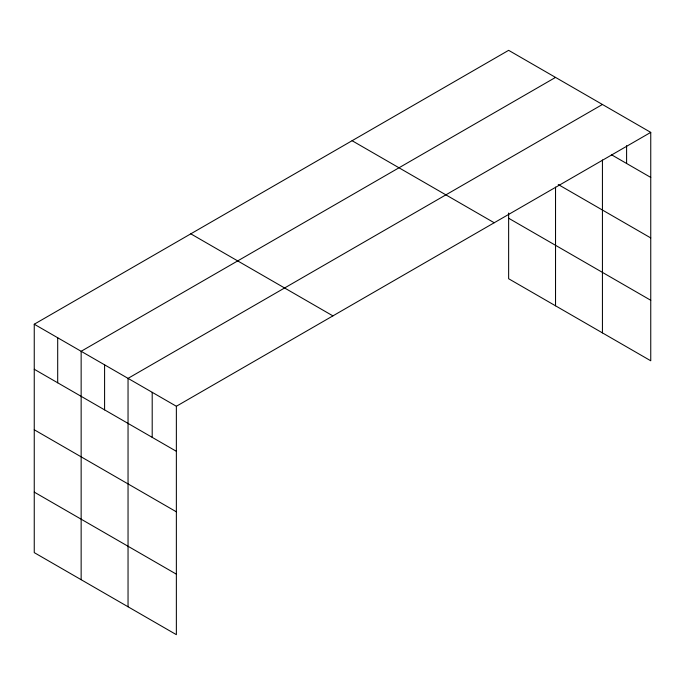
<?xml version="1.0" encoding="UTF-8"?>
<svg xmlns="http://www.w3.org/2000/svg" width="685" height="685" viewBox="0 0 685 685"><rect width="100%" height="100%" fill="white"/><g stroke="black" fill="none" stroke-linecap="round" stroke-linejoin="round"><path stroke-width="1.03" d="M602.432 159.956L602.432 332.893M34.25 324.219L176.362 406.265L176.362 634.67L34.25 552.624L34.25 324.219L508.638 50.33L650.75 132.376L650.75 360.781L508.638 278.735L508.638 213.035M555.535 77.405L81.147 351.294L81.147 579.698M602.432 104.48L128.044 378.368L128.044 606.773M176.362 406.265L650.75 132.376M611.38 154.69L650.75 177.424M558.241 184.522L650.75 237.935M508.638 218.232L650.75 300.278M352.09 140.708L494.202 222.753M190.798 233.833L332.91 315.879M34.25 369.258L176.362 451.304M34.25 429.769L176.362 511.815M34.25 492.113L176.362 574.158M626.595 145.665L626.595 163.475M555.535 187.116L555.535 305.818M152.198 392.317L152.198 437.364M104.591 364.831L104.591 409.878M57.694 337.756L57.694 382.795"/></g></svg>
